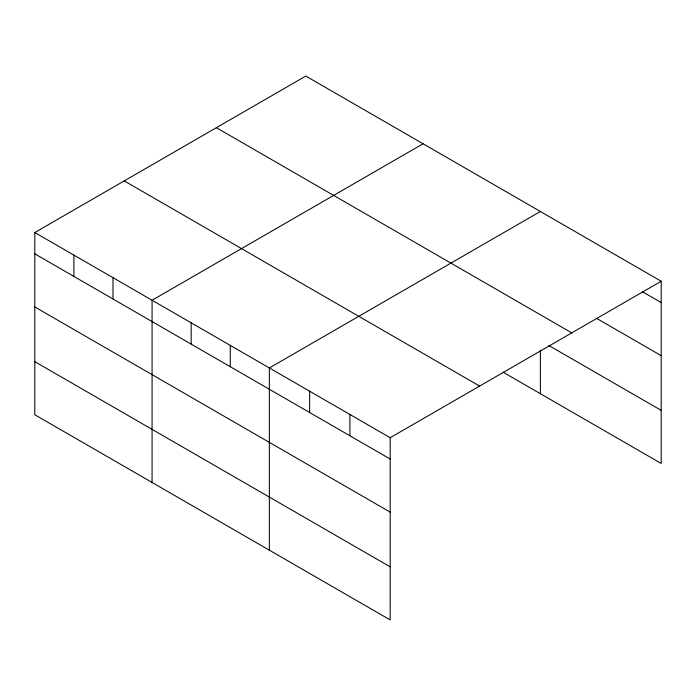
<?xml version="1.0" encoding="UTF-8"?>
<svg xmlns="http://www.w3.org/2000/svg" width="696" height="696" viewBox="0 0 696 696"><rect width="100%" height="100%" fill="white"/><g stroke="black" fill="none" stroke-linecap="round" stroke-linejoin="round"><path stroke-width="1.04" d="M34.8 232.534L390.186 437.714L390.186 619.936L34.8 414.755L34.8 232.534L305.814 76.064L661.2 281.245L661.2 463.466L503.138 372.212M423.09 143.776L152.076 300.237L152.076 482.467M540.366 211.48L269.352 367.949L269.352 550.179M390.186 437.714L661.2 281.245M642.469 291.746L661.2 302.56M596.568 318.35L661.2 355.665M216.378 127.699L571.764 332.879M548.796 345.477L661.2 410.37M124.236 180.899L479.622 386.08M34.8 253.849L390.186 459.029M34.8 306.945L390.186 512.125M34.8 361.659L390.186 566.84M540.366 350.166L540.366 393.71M349.914 414.459L349.914 435.774M309.633 391.204L309.633 412.519M230.263 345.381L230.263 366.696M191.174 322.814L191.174 344.129M112.987 277.669L112.987 298.993M73.889 255.101L73.889 276.416"/></g></svg>
